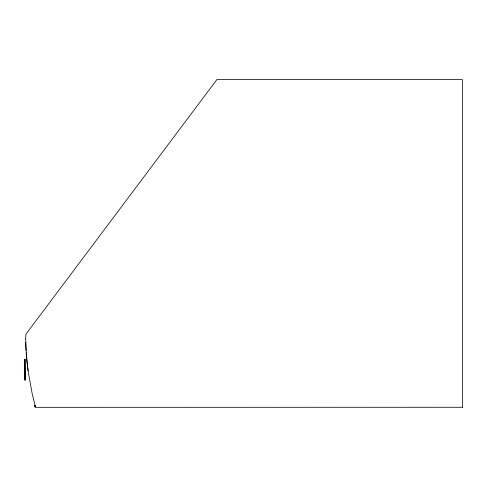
<?xml version="1.0" encoding="UTF-8"?>
<svg xmlns="http://www.w3.org/2000/svg" width="487" height="487" viewBox="0 0 487 487"><rect width="100%" height="100%" fill="white"/><g stroke="black" fill="none" stroke-linecap="round" stroke-linejoin="round"><path stroke-width="0.73" d="M34.845 405.561L34.845 406.98M462.522 407.321L462.516 79.965M216.812 79.691L25.939 334.137L25.616 339.141M34.973 405.689L35.551 405.561M462.461 407.266L35.941 407.321L35.49 407.053L32.191 393.788L28.082 371.021M217.178 79.545L462.193 79.545M34.553 406.268L35.551 406.268M34.973 406.846L35.551 406.98M24.94 359.175L24.94 380.128M24.35 365.007L24.35 372.019M28.015 370.363A199.713 147.768 90 0 1 27.674 367.764M27.509 366.461A199.713 147.768 90 0 1 26.627 358.006M26.572 357.355A199.713 147.768 90 0 1 26.219 352.801M26.073 350.524A199.713 147.768 90 0 1 25.695 342.172M28.197 370.991A202.982 150.136 90 0 1 26.669 357.336M26.663 357.336A198.124 146.502 90 0 1 25.726 339.135M24.861 359.236L25.038 380.085L24.861 359.236"/></g></svg>
